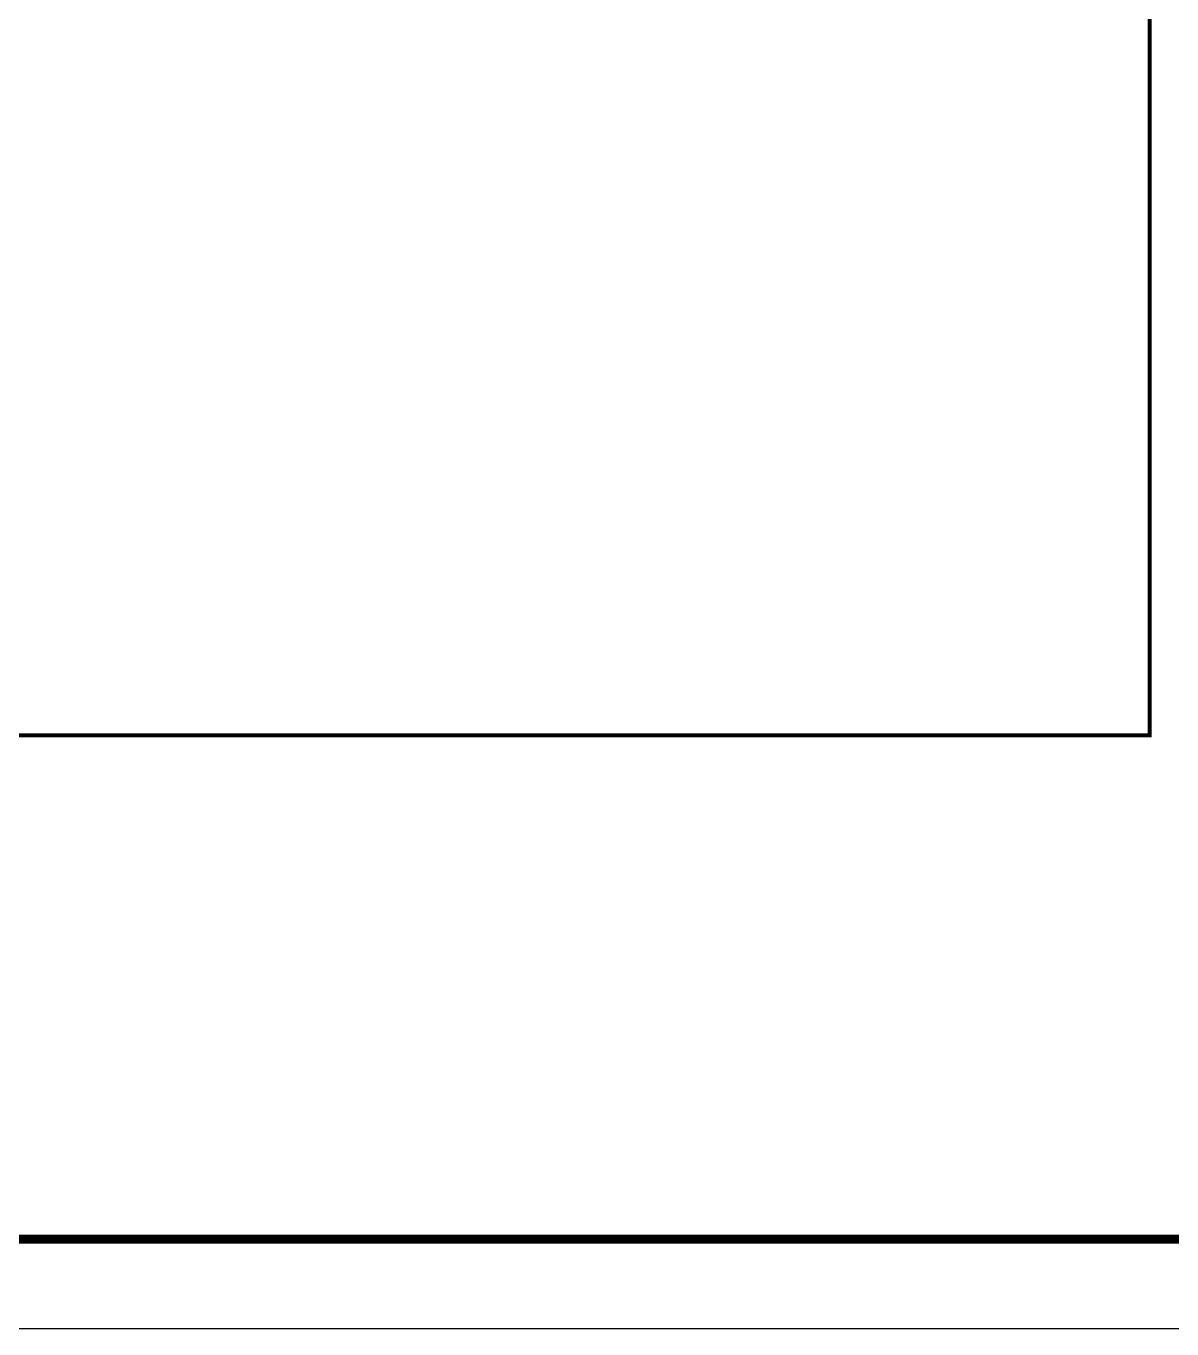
# Model space of a CAD drawing. Extents: x -518115 to 1124316, y -209821 to 1628073.
# Drawn here: x 875249 to 888009, y 954632 to 969149 of the extents above; entities that cross this region are included whole.
import ezdxf

# ---------------------------------------------------------------- set-up
doc = ezdxf.new("R2010")
doc.units = 0
doc.header["$LTSCALE"] = 1000
doc.header["$MEASUREMENT"] = 0
doc.linetypes.add('CENTER', pattern=[50.8, 31.75, -6.35, 6.35, -6.35])
doc.layers.add('3', color=3, linetype='CENTER')
doc.layers.add('图框', color=140, linetype='Continuous')
doc.layers.add('yichutu', color=7, linetype='Continuous', true_color=0xffffff, plot=False)

# ---------------------------------------------------------------- blocks, each defined once
blk = doc.blocks.new('TK')
at = {"layer": '图框'}
blk.add_lwpolyline([(465375, 548714), (549475, 548714), (549475, 489314), (465375, 489314)], close=True, dxfattribs=at)
blk.add_lwpolyline([(465375, 548714), (549475, 548714), (549475, 489314), (465375, 489314)], close=True, dxfattribs=at)
at = {"layer": '图框', "const_width": 100}
blk.add_lwpolyline([(548475, 490314), (548475, 547714), (467875, 547714), (467875, 490314)], close=True, dxfattribs=at)
blk = doc.blocks.new('yct-841-594-84100-59399.9999999999-100-1000.0')
at = {"layer": 'yichutu', "color": 7, "true_color": 0xffffff}
blk.add_lwpolyline([(0, 0), (0, 59400), (84100, 59400), (84100, 0)], close=True, dxfattribs=at)
blk = doc.blocks.new('BFDGBFDBDF')
at = {"layer": '3', "color": 4, "linetype": 'ByBlock', "const_width": 45.6}
blk.add_lwpolyline([(410694, 1009146), (480461, 1009146), (480461, 961246), (410694, 961246)], close=True, dxfattribs=at)
at = {"layer": '3', "color": 4, "const_width": 45.6}
blk.add_lwpolyline([(480461, 1009146), (480461, 967633)], dxfattribs=at)

msp = doc.modelspace()

# ---------------------------------------------------------------- block references
for name, p in [('TK', (348239.1, 465318.4)), ('BFDGBFDBDF', (407300, 0))]:
    msp.add_blockref(name, p)
at = {"layer": 'yichutu'}
msp.add_blockref('yct-841-594-84100-59399.9999999999-100-1000.0', (813614.1, 954632.1), dxfattribs=at)

doc.saveas('drawing.dxf')
